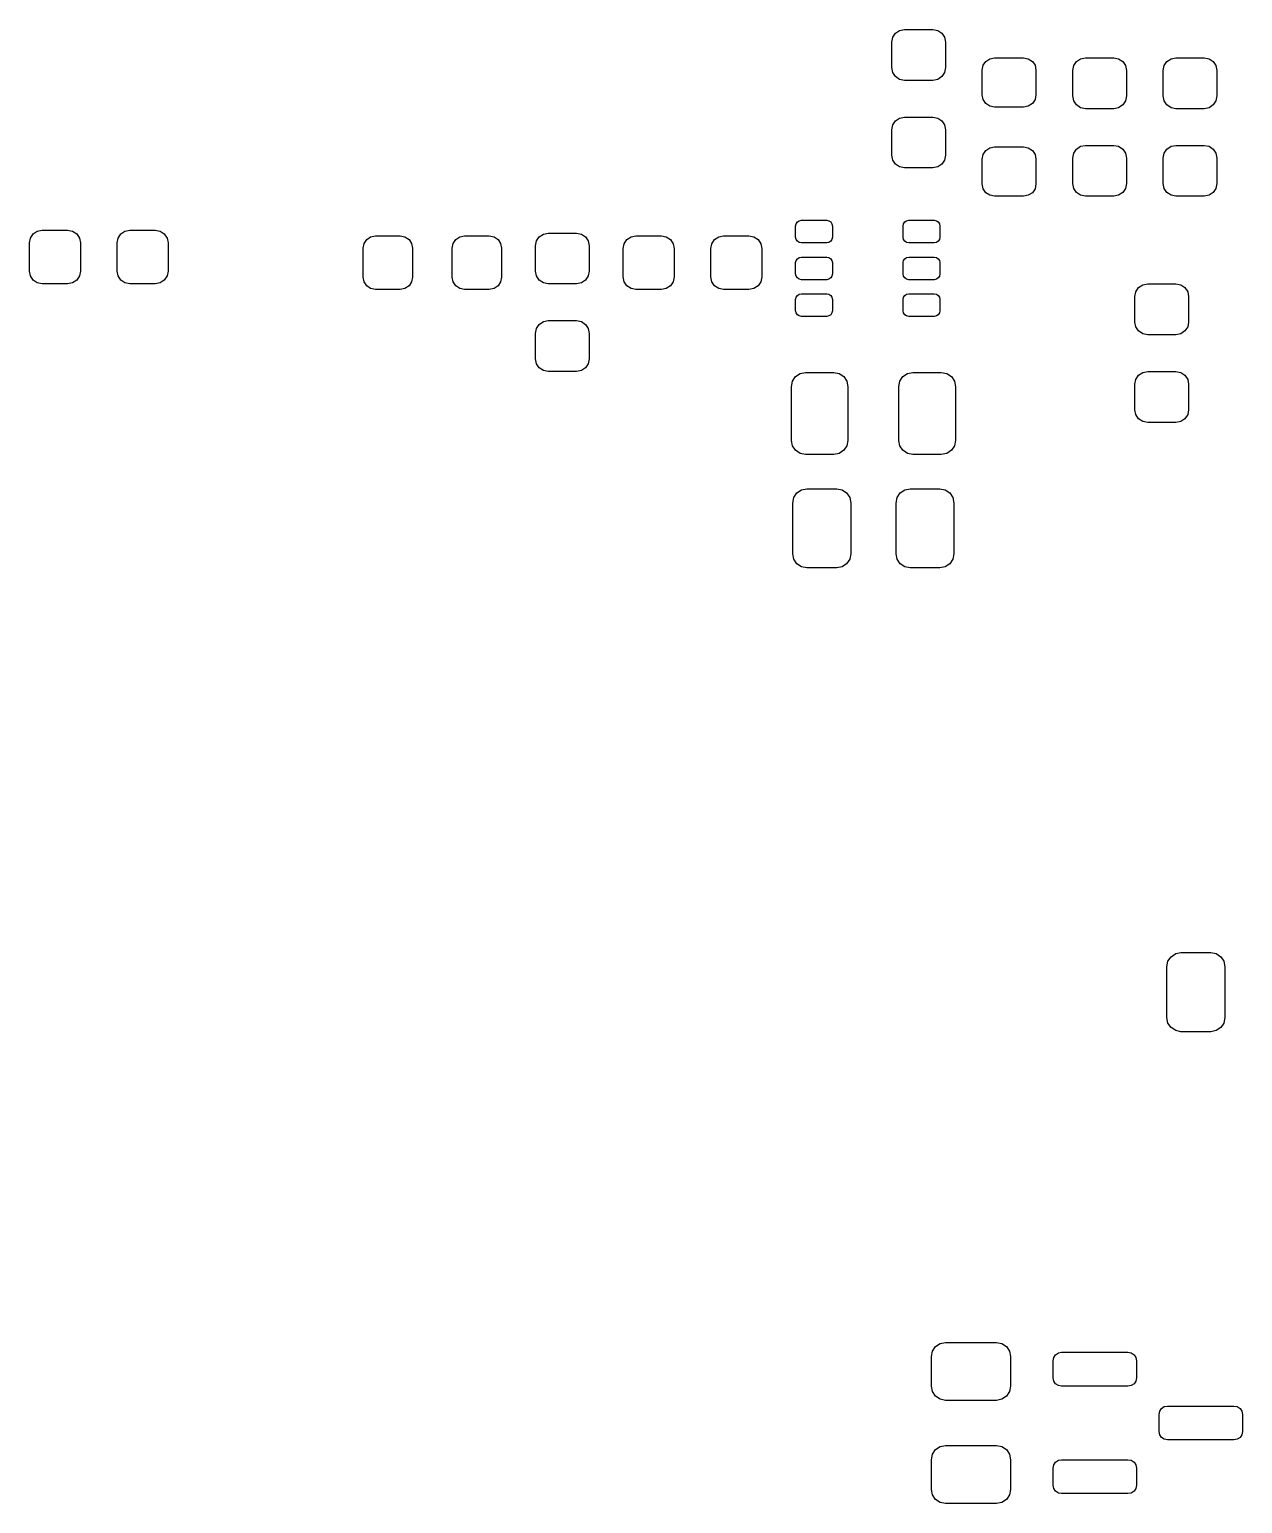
# Model space of a CAD drawing. Extents: x -2.16 to 1.74, y 0.64 to 2.49.
# Drawn here: x -2.156 to -1.311, y 1.339 to 2.365 of the extents above; entities that cross this region are included whole.
import ezdxf

# ---------------------------------------------------------------- set-up
doc = ezdxf.new("R2010")
doc.units = 0
doc.header["$MEASUREMENT"] = 0
doc.layers.add('BLACK', color=7, linetype='CONTINUOUS')

msp = doc.modelspace()

# ---------------------------------------------------------------- linework, layer by layer
at = {"layer": 'BLACK', "linetype": 'CONTINUOUS'}
for p, q in [((-1.5545, 2.3599), (-1.5526, 2.3628)), ((-1.5526, 2.3628), (-1.5497, 2.3647)), ((-1.5497, 2.3647), (-1.5463, 2.3654)), ((-1.5463, 2.3654), (-1.5266, 2.3654)), ((-1.5266, 2.3654), (-1.5232, 2.3647)), ((-1.5232, 2.3647), (-1.5204, 2.3628)), ((-1.5204, 2.3628), (-1.5184, 2.3599)), ((-1.5552, 2.3565), (-1.5545, 2.3599)), ((-1.5552, 2.3388), (-1.5552, 2.3565)), ((-1.5184, 2.3599), (-1.5178, 2.3565)), ((-1.5178, 2.3565), (-1.5178, 2.3388)), ((-1.4922, 2.3371), (-1.4915, 2.3404)), ((-1.4915, 2.3404), (-1.4896, 2.3431)), ((-1.4896, 2.3431), (-1.4868, 2.345)), ((-1.4868, 2.345), (-1.4836, 2.3457)), ((-1.4836, 2.3457), (-1.4634, 2.3457)), ((-1.4634, 2.3457), (-1.4601, 2.345)), ((-1.4601, 2.345), (-1.4573, 2.3431)), ((-1.4573, 2.3431), (-1.4554, 2.3404)), ((-1.4554, 2.3404), (-1.4548, 2.3371)), ((-1.4285, 2.3402), (-1.4266, 2.3431)), ((-1.4266, 2.3431), (-1.4237, 2.345)), ((-1.4237, 2.345), (-1.4203, 2.3457)), ((-1.4203, 2.3457), (-1.4006, 2.3457)), ((-1.4006, 2.3457), (-1.3972, 2.345)), ((-1.3972, 2.345), (-1.3944, 2.3431)), ((-1.3944, 2.3431), (-1.3924, 2.3402)), ((-1.3655, 2.3402), (-1.3636, 2.3431)), ((-1.3636, 2.3431), (-1.3607, 2.345)), ((-1.3607, 2.345), (-1.3573, 2.3457)), ((-1.3573, 2.3457), (-1.3376, 2.3457)), ((-1.3376, 2.3457), (-1.3342, 2.345)), ((-1.3342, 2.345), (-1.3314, 2.3431)), ((-1.3314, 2.3431), (-1.3295, 2.3402)), ((-1.5545, 2.3354), (-1.5552, 2.3388)), ((-1.5526, 2.3325), (-1.5545, 2.3354)), ((-1.5497, 2.3306), (-1.5526, 2.3325)), ((-1.5463, 2.3299), (-1.5497, 2.3306)), ((-1.5232, 2.3306), (-1.5266, 2.3299)), ((-1.5204, 2.3325), (-1.5232, 2.3306)), ((-1.5184, 2.3354), (-1.5204, 2.3325)), ((-1.5178, 2.3388), (-1.5184, 2.3354)), ((-1.4922, 2.3198), (-1.4922, 2.3371)), ((-1.4548, 2.3371), (-1.4548, 2.3198)), ((-1.4292, 2.3368), (-1.4285, 2.3402)), ((-1.4292, 2.3191), (-1.4292, 2.3368)), ((-1.3924, 2.3402), (-1.3918, 2.3368)), ((-1.3918, 2.3368), (-1.3918, 2.3191)), ((-1.3662, 2.3368), (-1.3655, 2.3402)), ((-1.3662, 2.3191), (-1.3662, 2.3368)), ((-1.3295, 2.3402), (-1.3288, 2.3368)), ((-1.3288, 2.3368), (-1.3288, 2.3191)), ((-1.5266, 2.3299), (-1.5463, 2.3299)), ((-1.4915, 2.3165), (-1.4922, 2.3198)), ((-1.4548, 2.3198), (-1.4554, 2.3165)), ((-1.4896, 2.3137), (-1.4915, 2.3165)), ((-1.4868, 2.3119), (-1.4896, 2.3137)), ((-1.4836, 2.3112), (-1.4868, 2.3119)), ((-1.4634, 2.3112), (-1.4836, 2.3112)), ((-1.4601, 2.3119), (-1.4634, 2.3112)), ((-1.4573, 2.3137), (-1.4601, 2.3119)), ((-1.4554, 2.3165), (-1.4573, 2.3137)), ((-1.4285, 2.3157), (-1.4292, 2.3191)), ((-1.4266, 2.3128), (-1.4285, 2.3157)), ((-1.4237, 2.3109), (-1.4266, 2.3128)), ((-1.4203, 2.3102), (-1.4237, 2.3109)), ((-1.4006, 2.3102), (-1.4203, 2.3102)), ((-1.3972, 2.3109), (-1.4006, 2.3102)), ((-1.3944, 2.3128), (-1.3972, 2.3109)), ((-1.3924, 2.3157), (-1.3944, 2.3128)), ((-1.3918, 2.3191), (-1.3924, 2.3157)), ((-1.3655, 2.3157), (-1.3662, 2.3191)), ((-1.3636, 2.3128), (-1.3655, 2.3157)), ((-1.3607, 2.3109), (-1.3636, 2.3128)), ((-1.3573, 2.3102), (-1.3607, 2.3109)), ((-1.3376, 2.3102), (-1.3573, 2.3102)), ((-1.3342, 2.3109), (-1.3376, 2.3102)), ((-1.3314, 2.3128), (-1.3342, 2.3109)), ((-1.3295, 2.3157), (-1.3314, 2.3128)), ((-1.3288, 2.3191), (-1.3295, 2.3157)), ((-1.5545, 2.2989), (-1.5526, 2.3017)), ((-1.5526, 2.3017), (-1.5497, 2.3037)), ((-1.5497, 2.3037), (-1.5463, 2.3043)), ((-1.5463, 2.3043), (-1.5266, 2.3043)), ((-1.5266, 2.3043), (-1.5232, 2.3037)), ((-1.5232, 2.3037), (-1.5204, 2.3017)), ((-1.5204, 2.3017), (-1.5184, 2.2989)), ((-1.5552, 2.2955), (-1.5545, 2.2989)), ((-1.5552, 2.2778), (-1.5552, 2.2955)), ((-1.5184, 2.2989), (-1.5178, 2.2955)), ((-1.5178, 2.2955), (-1.5178, 2.2778)), ((-1.4915, 2.2783), (-1.4896, 2.2811)), ((-1.4896, 2.2811), (-1.4868, 2.283)), ((-1.4868, 2.283), (-1.4836, 2.2837)), ((-1.4836, 2.2837), (-1.4634, 2.2837)), ((-1.4634, 2.2837), (-1.4601, 2.283)), ((-1.4601, 2.283), (-1.4573, 2.2811)), ((-1.4573, 2.2811), (-1.4554, 2.2783)), ((-1.4292, 2.2758), (-1.4285, 2.2792)), ((-1.4285, 2.2792), (-1.4266, 2.2821)), ((-1.4266, 2.2821), (-1.4237, 2.284)), ((-1.4237, 2.284), (-1.4203, 2.2846)), ((-1.4203, 2.2846), (-1.4006, 2.2846)), ((-1.4006, 2.2846), (-1.3972, 2.284)), ((-1.3972, 2.284), (-1.3944, 2.2821)), ((-1.3944, 2.2821), (-1.3924, 2.2792)), ((-1.3924, 2.2792), (-1.3918, 2.2758)), ((-1.3662, 2.2758), (-1.3655, 2.2792)), ((-1.3655, 2.2792), (-1.3636, 2.2821)), ((-1.3636, 2.2821), (-1.3607, 2.284)), ((-1.3607, 2.284), (-1.3573, 2.2846)), ((-1.3573, 2.2846), (-1.3376, 2.2846)), ((-1.3376, 2.2846), (-1.3342, 2.284)), ((-1.3342, 2.284), (-1.3314, 2.2821)), ((-1.3314, 2.2821), (-1.3295, 2.2792)), ((-1.3295, 2.2792), (-1.3288, 2.2758)), ((-1.5545, 2.2744), (-1.5552, 2.2778)), ((-1.5526, 2.2715), (-1.5545, 2.2744)), ((-1.5497, 2.2696), (-1.5526, 2.2715)), ((-1.5463, 2.2689), (-1.5497, 2.2696)), ((-1.5266, 2.2689), (-1.5463, 2.2689)), ((-1.5232, 2.2696), (-1.5266, 2.2689)), ((-1.5204, 2.2715), (-1.5232, 2.2696)), ((-1.5184, 2.2744), (-1.5204, 2.2715)), ((-1.5178, 2.2778), (-1.5184, 2.2744)), ((-1.4922, 2.275), (-1.4915, 2.2783)), ((-1.4922, 2.2578), (-1.4922, 2.275)), ((-1.4554, 2.2783), (-1.4548, 2.275)), ((-1.4548, 2.275), (-1.4548, 2.2578)), ((-1.4292, 2.2581), (-1.4292, 2.2758)), ((-1.3918, 2.2758), (-1.3918, 2.2581)), ((-1.3662, 2.2581), (-1.3662, 2.2758)), ((-1.3288, 2.2758), (-1.3288, 2.2581)), ((-1.4915, 2.2545), (-1.4922, 2.2578)), ((-1.4896, 2.2517), (-1.4915, 2.2545)), ((-1.4868, 2.2499), (-1.4896, 2.2517)), ((-1.4836, 2.2492), (-1.4868, 2.2499)), ((-1.4634, 2.2492), (-1.4836, 2.2492)), ((-1.4601, 2.2499), (-1.4634, 2.2492)), ((-1.4573, 2.2517), (-1.4601, 2.2499)), ((-1.4554, 2.2545), (-1.4573, 2.2517)), ((-1.4548, 2.2578), (-1.4554, 2.2545)), ((-1.4285, 2.2547), (-1.4292, 2.2581)), ((-1.4266, 2.2518), (-1.4285, 2.2547)), ((-1.4237, 2.2499), (-1.4266, 2.2518)), ((-1.4203, 2.2492), (-1.4237, 2.2499)), ((-1.4006, 2.2492), (-1.4203, 2.2492)), ((-1.3972, 2.2499), (-1.4006, 2.2492)), ((-1.3944, 2.2518), (-1.3972, 2.2499)), ((-1.3924, 2.2547), (-1.3944, 2.2518)), ((-1.3918, 2.2581), (-1.3924, 2.2547)), ((-1.3655, 2.2547), (-1.3662, 2.2581)), ((-1.3636, 2.2518), (-1.3655, 2.2547)), ((-1.3607, 2.2499), (-1.3636, 2.2518)), ((-1.3573, 2.2492), (-1.3607, 2.2499)), ((-1.3376, 2.2492), (-1.3573, 2.2492)), ((-1.3342, 2.2499), (-1.3376, 2.2492)), ((-1.3314, 2.2518), (-1.3342, 2.2499)), ((-1.3295, 2.2547), (-1.3314, 2.2518)), ((-1.3288, 2.2581), (-1.3295, 2.2547)), ((-1.6221, 2.2285), (-1.6218, 2.23)), ((-1.6221, 2.2207), (-1.6221, 2.2285)), ((-1.6218, 2.23), (-1.6209, 2.2313)), ((-1.6209, 2.2313), (-1.6197, 2.2322)), ((-1.6197, 2.2322), (-1.6181, 2.2325)), ((-1.6181, 2.2325), (-1.6004, 2.2325)), ((-1.6004, 2.2325), (-1.5989, 2.2322)), ((-1.5989, 2.2322), (-1.5976, 2.2313)), ((-1.5976, 2.2313), (-1.5968, 2.23)), ((-1.5968, 2.23), (-1.5965, 2.2285)), ((-1.5965, 2.2285), (-1.5965, 2.2207)), ((-1.5473, 2.2285), (-1.547, 2.23)), ((-1.5473, 2.2207), (-1.5473, 2.2285)), ((-1.547, 2.23), (-1.5461, 2.2313)), ((-1.5461, 2.2313), (-1.5449, 2.2322)), ((-1.5449, 2.2322), (-1.5433, 2.2325)), ((-1.5433, 2.2325), (-1.5256, 2.2325)), ((-1.5256, 2.2325), (-1.5241, 2.2322)), ((-1.5241, 2.2322), (-1.5228, 2.2313)), ((-1.5228, 2.2313), (-1.522, 2.23)), ((-1.522, 2.23), (-1.5217, 2.2285)), ((-1.5217, 2.2285), (-1.5217, 2.2207)), ((-2.1556, 2.2167), (-2.1549, 2.2201)), ((-2.1549, 2.2201), (-2.153, 2.223)), ((-2.153, 2.223), (-2.1501, 2.2249)), ((-2.1501, 2.2249), (-2.1467, 2.2256)), ((-2.1467, 2.2256), (-2.129, 2.2256)), ((-2.129, 2.2256), (-2.1256, 2.2249)), ((-2.1256, 2.2249), (-2.1227, 2.223)), ((-2.1227, 2.223), (-2.1208, 2.2201)), ((-2.1208, 2.2201), (-2.1201, 2.2167)), ((-2.0945, 2.2167), (-2.0939, 2.2201)), ((-2.0939, 2.2201), (-2.0919, 2.223)), ((-2.0919, 2.223), (-2.0891, 2.2249)), ((-2.0891, 2.2249), (-2.0857, 2.2256)), ((-2.0857, 2.2256), (-2.068, 2.2256)), ((-2.068, 2.2256), (-2.0646, 2.2249)), ((-2.0646, 2.2249), (-2.0617, 2.223)), ((-2.0617, 2.223), (-2.0598, 2.2201)), ((-2.0598, 2.2201), (-2.0591, 2.2167)), ((-1.9226, 2.2163), (-1.9207, 2.2191)), ((-1.9207, 2.2191), (-1.918, 2.221)), ((-1.918, 2.221), (-1.9147, 2.2217)), ((-1.9147, 2.2217), (-1.8974, 2.2217)), ((-1.8974, 2.2217), (-1.8941, 2.221)), ((-1.8941, 2.221), (-1.8913, 2.2191)), ((-1.8913, 2.2191), (-1.8895, 2.2163)), ((-1.8606, 2.2163), (-1.8587, 2.2191)), ((-1.8587, 2.2191), (-1.8559, 2.221)), ((-1.8559, 2.221), (-1.8526, 2.2217)), ((-1.8526, 2.2217), (-1.8354, 2.2217)), ((-1.8354, 2.2217), (-1.8321, 2.221)), ((-1.8321, 2.221), (-1.8293, 2.2191)), ((-1.8293, 2.2191), (-1.8275, 2.2163)), ((-1.8032, 2.2148), (-1.8025, 2.2182)), ((-1.8025, 2.2182), (-1.8006, 2.221)), ((-1.8006, 2.221), (-1.7977, 2.2229)), ((-1.7977, 2.2229), (-1.7943, 2.2236)), ((-1.7943, 2.2236), (-1.7746, 2.2236)), ((-1.7746, 2.2236), (-1.7713, 2.2229)), ((-1.7713, 2.2229), (-1.7684, 2.221)), ((-1.7684, 2.221), (-1.7665, 2.2182)), ((-1.7665, 2.2182), (-1.7658, 2.2148)), ((-1.7415, 2.2162), (-1.7396, 2.2191)), ((-1.7396, 2.2191), (-1.7367, 2.221)), ((-1.7367, 2.221), (-1.7333, 2.2217)), ((-1.7333, 2.2217), (-1.7156, 2.2217)), ((-1.7156, 2.2217), (-1.7122, 2.221)), ((-1.7122, 2.221), (-1.7093, 2.2191)), ((-1.7093, 2.2191), (-1.7074, 2.2162)), ((-1.6805, 2.2162), (-1.6785, 2.2191)), ((-1.6785, 2.2191), (-1.6757, 2.221)), ((-1.6757, 2.221), (-1.6723, 2.2217)), ((-1.6723, 2.2217), (-1.6546, 2.2217)), ((-1.6546, 2.2217), (-1.6512, 2.221)), ((-1.6512, 2.221), (-1.6483, 2.2191)), ((-1.6483, 2.2191), (-1.6464, 2.2162)), ((-1.6218, 2.2192), (-1.6221, 2.2207)), ((-1.6209, 2.2179), (-1.6218, 2.2192)), ((-1.6197, 2.217), (-1.6209, 2.2179)), ((-1.5976, 2.2179), (-1.5989, 2.217)), ((-1.5968, 2.2192), (-1.5976, 2.2179)), ((-1.5965, 2.2207), (-1.5968, 2.2192)), ((-1.547, 2.2192), (-1.5473, 2.2207)), ((-1.5461, 2.2179), (-1.547, 2.2192)), ((-1.5449, 2.217), (-1.5461, 2.2179)), ((-1.5228, 2.2179), (-1.5241, 2.217)), ((-1.522, 2.2192), (-1.5228, 2.2179)), ((-1.5217, 2.2207), (-1.522, 2.2192)), ((-2.1556, 2.197), (-2.1556, 2.2167)), ((-2.1201, 2.2167), (-2.1201, 2.197)), ((-2.0945, 2.197), (-2.0945, 2.2167)), ((-2.0591, 2.2167), (-2.0591, 2.197)), ((-1.9233, 2.213), (-1.9226, 2.2163)), ((-1.9233, 2.1929), (-1.9233, 2.213)), ((-1.8895, 2.2163), (-1.8888, 2.213)), ((-1.8888, 2.213), (-1.8888, 2.1929)), ((-1.8613, 2.213), (-1.8606, 2.2163)), ((-1.8613, 2.1929), (-1.8613, 2.213)), ((-1.8275, 2.2163), (-1.8268, 2.213)), ((-1.8268, 2.213), (-1.8268, 2.1929)), ((-1.8032, 2.197), (-1.8032, 2.2148)), ((-1.7658, 2.2148), (-1.7658, 2.197)), ((-1.7422, 2.2128), (-1.7415, 2.2162)), ((-1.7422, 2.1931), (-1.7422, 2.2128)), ((-1.7074, 2.2162), (-1.7067, 2.2128)), ((-1.7067, 2.2128), (-1.7067, 2.1931)), ((-1.6811, 2.2128), (-1.6805, 2.2162)), ((-1.6811, 2.1931), (-1.6811, 2.2128)), ((-1.6464, 2.2162), (-1.6457, 2.2128)), ((-1.6457, 2.2128), (-1.6457, 2.1931)), ((-1.6181, 2.2167), (-1.6197, 2.217)), ((-1.6197, 2.2066), (-1.6181, 2.2069)), ((-1.6004, 2.2167), (-1.6181, 2.2167)), ((-1.6181, 2.2069), (-1.6004, 2.2069)), ((-1.5989, 2.217), (-1.6004, 2.2167)), ((-1.6004, 2.2069), (-1.5989, 2.2066)), ((-1.5433, 2.2167), (-1.5449, 2.217)), ((-1.5449, 2.2066), (-1.5433, 2.2069)), ((-1.5256, 2.2167), (-1.5433, 2.2167)), ((-1.5433, 2.2069), (-1.5256, 2.2069)), ((-1.5241, 2.217), (-1.5256, 2.2167)), ((-1.5256, 2.2069), (-1.5241, 2.2066)), ((-2.1549, 2.1937), (-2.1556, 2.197)), ((-2.1201, 2.197), (-2.1208, 2.1937)), ((-2.0939, 2.1937), (-2.0945, 2.197)), ((-2.0591, 2.197), (-2.0598, 2.1937)), ((-1.8025, 2.1937), (-1.8032, 2.197)), ((-1.7658, 2.197), (-1.7665, 2.1937)), ((-1.6221, 2.203), (-1.6218, 2.2045)), ((-1.6221, 2.1951), (-1.6221, 2.203)), ((-1.6218, 2.2045), (-1.6209, 2.2057)), ((-1.6209, 2.2057), (-1.6197, 2.2066)), ((-1.5989, 2.2066), (-1.5976, 2.2057)), ((-1.5976, 2.2057), (-1.5968, 2.2045)), ((-1.5968, 2.2045), (-1.5965, 2.203)), ((-1.5965, 2.203), (-1.5965, 2.1951)), ((-1.5473, 2.203), (-1.547, 2.2045)), ((-1.5473, 2.1951), (-1.5473, 2.203)), ((-1.547, 2.2045), (-1.5461, 2.2057)), ((-1.5461, 2.2057), (-1.5449, 2.2066)), ((-1.5241, 2.2066), (-1.5228, 2.2057)), ((-1.5228, 2.2057), (-1.522, 2.2045)), ((-1.522, 2.2045), (-1.5217, 2.203)), ((-1.5217, 2.203), (-1.5217, 2.1951)), ((-2.153, 2.1908), (-2.1549, 2.1937)), ((-2.1501, 2.1889), (-2.153, 2.1908)), ((-2.1467, 2.1882), (-2.1501, 2.1889)), ((-2.129, 2.1882), (-2.1467, 2.1882)), ((-2.1256, 2.1889), (-2.129, 2.1882)), ((-2.1227, 2.1908), (-2.1256, 2.1889)), ((-2.1208, 2.1937), (-2.1227, 2.1908)), ((-2.0919, 2.1908), (-2.0939, 2.1937)), ((-2.0891, 2.1889), (-2.0919, 2.1908)), ((-2.0857, 2.1882), (-2.0891, 2.1889)), ((-2.068, 2.1882), (-2.0857, 2.1882)), ((-2.0646, 2.1889), (-2.068, 2.1882)), ((-2.0617, 2.1908), (-2.0646, 2.1889)), ((-2.0598, 2.1937), (-2.0617, 2.1908)), ((-1.9226, 2.1896), (-1.9233, 2.1929)), ((-1.9207, 2.1868), (-1.9226, 2.1896)), ((-1.918, 2.1849), (-1.9207, 2.1868)), ((-1.8913, 2.1868), (-1.8941, 2.1849)), ((-1.8895, 2.1896), (-1.8913, 2.1868)), ((-1.8888, 2.1929), (-1.8895, 2.1896)), ((-1.8606, 2.1896), (-1.8613, 2.1929)), ((-1.8587, 2.1868), (-1.8606, 2.1896)), ((-1.8559, 2.1849), (-1.8587, 2.1868)), ((-1.8293, 2.1868), (-1.8321, 2.1849)), ((-1.8275, 2.1896), (-1.8293, 2.1868)), ((-1.8268, 2.1929), (-1.8275, 2.1896)), ((-1.8006, 2.1908), (-1.8025, 2.1937)), ((-1.7977, 2.1889), (-1.8006, 2.1908)), ((-1.7943, 2.1882), (-1.7977, 2.1889)), ((-1.7746, 2.1882), (-1.7943, 2.1882)), ((-1.7713, 2.1889), (-1.7746, 2.1882)), ((-1.7684, 2.1908), (-1.7713, 2.1889)), ((-1.7665, 2.1937), (-1.7684, 2.1908)), ((-1.7415, 2.1897), (-1.7422, 2.1931)), ((-1.7396, 2.1868), (-1.7415, 2.1897)), ((-1.7367, 2.1849), (-1.7396, 2.1868)), ((-1.7093, 2.1868), (-1.7122, 2.1849)), ((-1.7074, 2.1897), (-1.7093, 2.1868)), ((-1.7067, 2.1931), (-1.7074, 2.1897)), ((-1.6805, 2.1897), (-1.6811, 2.1931)), ((-1.6785, 2.1868), (-1.6805, 2.1897)), ((-1.6757, 2.1849), (-1.6785, 2.1868)), ((-1.6483, 2.1868), (-1.6512, 2.1849)), ((-1.6464, 2.1897), (-1.6483, 2.1868)), ((-1.6457, 2.1931), (-1.6464, 2.1897)), ((-1.6218, 2.1936), (-1.6221, 2.1951)), ((-1.6209, 2.1923), (-1.6218, 2.1936)), ((-1.6197, 2.1914), (-1.6209, 2.1923)), ((-1.6181, 2.1911), (-1.6197, 2.1914)), ((-1.6004, 2.1911), (-1.6181, 2.1911)), ((-1.5989, 2.1914), (-1.6004, 2.1911)), ((-1.5976, 2.1923), (-1.5989, 2.1914)), ((-1.5968, 2.1936), (-1.5976, 2.1923)), ((-1.5965, 2.1951), (-1.5968, 2.1936)), ((-1.547, 2.1936), (-1.5473, 2.1951)), ((-1.5461, 2.1923), (-1.547, 2.1936)), ((-1.5449, 2.1914), (-1.5461, 2.1923)), ((-1.5433, 2.1911), (-1.5449, 2.1914)), ((-1.5256, 2.1911), (-1.5433, 2.1911)), ((-1.5241, 2.1914), (-1.5256, 2.1911)), ((-1.5228, 2.1923), (-1.5241, 2.1914)), ((-1.522, 2.1936), (-1.5228, 2.1923)), ((-1.5217, 2.1951), (-1.522, 2.1936)), ((-1.3833, 2.1856), (-1.3804, 2.1875)), ((-1.3804, 2.1875), (-1.377, 2.1882)), ((-1.377, 2.1882), (-1.3573, 2.1882)), ((-1.3573, 2.1882), (-1.3539, 2.1875)), ((-1.3539, 2.1875), (-1.3511, 2.1856)), ((-1.9147, 2.1843), (-1.918, 2.1849)), ((-1.8974, 2.1843), (-1.9147, 2.1843)), ((-1.8941, 2.1849), (-1.8974, 2.1843)), ((-1.8526, 2.1843), (-1.8559, 2.1849)), ((-1.8354, 2.1843), (-1.8526, 2.1843)), ((-1.8321, 2.1849), (-1.8354, 2.1843)), ((-1.7333, 2.1843), (-1.7367, 2.1849)), ((-1.7156, 2.1843), (-1.7333, 2.1843)), ((-1.7122, 2.1849), (-1.7156, 2.1843)), ((-1.6723, 2.1843), (-1.6757, 2.1849)), ((-1.6546, 2.1843), (-1.6723, 2.1843)), ((-1.6512, 2.1849), (-1.6546, 2.1843)), ((-1.6221, 2.1774), (-1.6218, 2.1789)), ((-1.6221, 2.1695), (-1.6221, 2.1774)), ((-1.6218, 2.1789), (-1.6209, 2.1801)), ((-1.6209, 2.1801), (-1.6197, 2.181)), ((-1.6197, 2.181), (-1.6181, 2.1813)), ((-1.6181, 2.1813), (-1.6004, 2.1813)), ((-1.6004, 2.1813), (-1.5989, 2.181)), ((-1.5989, 2.181), (-1.5976, 2.1801)), ((-1.5976, 2.1801), (-1.5968, 2.1789)), ((-1.5968, 2.1789), (-1.5965, 2.1774)), ((-1.5965, 2.1774), (-1.5965, 2.1695)), ((-1.5473, 2.1774), (-1.547, 2.1789)), ((-1.5473, 2.1695), (-1.5473, 2.1774)), ((-1.547, 2.1789), (-1.5461, 2.1801)), ((-1.5461, 2.1801), (-1.5449, 2.181)), ((-1.5449, 2.181), (-1.5433, 2.1813)), ((-1.5433, 2.1813), (-1.5256, 2.1813)), ((-1.5256, 2.1813), (-1.5241, 2.181)), ((-1.5241, 2.181), (-1.5228, 2.1801)), ((-1.5228, 2.1801), (-1.522, 2.1789)), ((-1.522, 2.1789), (-1.5217, 2.1774)), ((-1.5217, 2.1774), (-1.5217, 2.1695)), ((-1.3859, 2.1793), (-1.3852, 2.1827)), ((-1.3859, 2.1616), (-1.3859, 2.1793)), ((-1.3852, 2.1827), (-1.3833, 2.1856)), ((-1.3511, 2.1856), (-1.3491, 2.1827)), ((-1.3491, 2.1827), (-1.3485, 2.1793)), ((-1.3485, 2.1793), (-1.3485, 2.1616)), ((-1.6218, 2.168), (-1.6221, 2.1695)), ((-1.6209, 2.1667), (-1.6218, 2.168)), ((-1.6197, 2.1659), (-1.6209, 2.1667)), ((-1.6181, 2.1656), (-1.6197, 2.1659)), ((-1.5989, 2.1659), (-1.6004, 2.1656)), ((-1.5976, 2.1667), (-1.5989, 2.1659)), ((-1.5968, 2.168), (-1.5976, 2.1667)), ((-1.5965, 2.1695), (-1.5968, 2.168)), ((-1.547, 2.168), (-1.5473, 2.1695)), ((-1.5461, 2.1667), (-1.547, 2.168)), ((-1.5449, 2.1659), (-1.5461, 2.1667)), ((-1.5433, 2.1656), (-1.5449, 2.1659)), ((-1.5241, 2.1659), (-1.5256, 2.1656)), ((-1.5228, 2.1667), (-1.5241, 2.1659)), ((-1.522, 2.168), (-1.5228, 2.1667)), ((-1.5217, 2.1695), (-1.522, 2.168)), ((-1.8032, 2.1537), (-1.8025, 2.1571)), ((-1.8025, 2.1571), (-1.8006, 2.16)), ((-1.8006, 2.16), (-1.7977, 2.1619)), ((-1.7977, 2.1619), (-1.7943, 2.1626)), ((-1.7943, 2.1626), (-1.7746, 2.1626)), ((-1.7746, 2.1626), (-1.7713, 2.1619)), ((-1.7713, 2.1619), (-1.7684, 2.16)), ((-1.7684, 2.16), (-1.7665, 2.1571)), ((-1.7665, 2.1571), (-1.7658, 2.1537)), ((-1.6004, 2.1656), (-1.6181, 2.1656)), ((-1.5256, 2.1656), (-1.5433, 2.1656)), ((-1.3852, 2.1582), (-1.3859, 2.1616)), ((-1.3833, 2.1554), (-1.3852, 2.1582)), ((-1.3491, 2.1582), (-1.3511, 2.1554)), ((-1.3485, 2.1616), (-1.3491, 2.1582)), ((-1.8032, 2.136), (-1.8032, 2.1537)), ((-1.7658, 2.1537), (-1.7658, 2.136)), ((-1.3804, 2.1534), (-1.3833, 2.1554)), ((-1.377, 2.1528), (-1.3804, 2.1534)), ((-1.3573, 2.1528), (-1.377, 2.1528)), ((-1.3539, 2.1534), (-1.3573, 2.1528)), ((-1.3511, 2.1554), (-1.3539, 2.1534)), ((-1.8025, 2.1326), (-1.8032, 2.136)), ((-1.7658, 2.136), (-1.7665, 2.1326)), ((-1.8006, 2.1298), (-1.8025, 2.1326)), ((-1.7977, 2.1278), (-1.8006, 2.1298)), ((-1.7943, 2.1272), (-1.7977, 2.1278)), ((-1.7746, 2.1272), (-1.7943, 2.1272)), ((-1.7713, 2.1278), (-1.7746, 2.1272)), ((-1.7684, 2.1298), (-1.7713, 2.1278)), ((-1.7665, 2.1326), (-1.7684, 2.1298)), ((-1.6222, 2.1236), (-1.619, 2.1257)), ((-1.619, 2.1257), (-1.6152, 2.1265)), ((-1.6152, 2.1265), (-1.5955, 2.1265)), ((-1.5955, 2.1265), (-1.5917, 2.1257)), ((-1.5917, 2.1257), (-1.5886, 2.1236)), ((-1.5474, 2.1236), (-1.5442, 2.1257)), ((-1.5442, 2.1257), (-1.5404, 2.1265)), ((-1.5404, 2.1265), (-1.5207, 2.1265)), ((-1.5207, 2.1265), (-1.5169, 2.1257)), ((-1.5169, 2.1257), (-1.5137, 2.1236)), ((-1.3833, 2.1246), (-1.3804, 2.1265)), ((-1.3804, 2.1265), (-1.377, 2.1272)), ((-1.377, 2.1272), (-1.3573, 2.1272)), ((-1.3573, 2.1272), (-1.3539, 2.1265)), ((-1.3539, 2.1265), (-1.3511, 2.1246)), ((-1.625, 2.1166), (-1.6243, 2.1204)), ((-1.625, 2.0792), (-1.625, 2.1166)), ((-1.6243, 2.1204), (-1.6222, 2.1236)), ((-1.5886, 2.1236), (-1.5864, 2.1204)), ((-1.5864, 2.1204), (-1.5857, 2.1166)), ((-1.5857, 2.1166), (-1.5857, 2.0792)), ((-1.5502, 2.1166), (-1.5495, 2.1204)), ((-1.5502, 2.0792), (-1.5502, 2.1166)), ((-1.5495, 2.1204), (-1.5474, 2.1236)), ((-1.5137, 2.1236), (-1.5116, 2.1204)), ((-1.5116, 2.1204), (-1.5109, 2.1166)), ((-1.5109, 2.1166), (-1.5109, 2.0792)), ((-1.3859, 2.1183), (-1.3852, 2.1217)), ((-1.3859, 2.1006), (-1.3859, 2.1183)), ((-1.3852, 2.1217), (-1.3833, 2.1246)), ((-1.3511, 2.1246), (-1.3491, 2.1217)), ((-1.3491, 2.1217), (-1.3485, 2.1183)), ((-1.3485, 2.1183), (-1.3485, 2.1006)), ((-1.3852, 2.0972), (-1.3859, 2.1006)), ((-1.3833, 2.0943), (-1.3852, 2.0972)), ((-1.3804, 2.0924), (-1.3833, 2.0943)), ((-1.3511, 2.0943), (-1.3539, 2.0924)), ((-1.3491, 2.0972), (-1.3511, 2.0943)), ((-1.3485, 2.1006), (-1.3491, 2.0972)), ((-1.377, 2.0917), (-1.3804, 2.0924)), ((-1.3573, 2.0917), (-1.377, 2.0917)), ((-1.3539, 2.0924), (-1.3573, 2.0917)), ((-1.6243, 2.0754), (-1.625, 2.0792)), ((-1.6222, 2.0723), (-1.6243, 2.0754)), ((-1.5864, 2.0754), (-1.5886, 2.0723)), ((-1.5857, 2.0792), (-1.5864, 2.0754)), ((-1.5495, 2.0754), (-1.5502, 2.0792)), ((-1.5474, 2.0723), (-1.5495, 2.0754)), ((-1.5116, 2.0754), (-1.5137, 2.0723)), ((-1.5109, 2.0792), (-1.5116, 2.0754)), ((-1.619, 2.0701), (-1.6222, 2.0723)), ((-1.6152, 2.0694), (-1.619, 2.0701)), ((-1.5955, 2.0694), (-1.6152, 2.0694)), ((-1.5917, 2.0701), (-1.5955, 2.0694)), ((-1.5886, 2.0723), (-1.5917, 2.0701)), ((-1.5442, 2.0701), (-1.5474, 2.0723)), ((-1.5404, 2.0694), (-1.5442, 2.0701)), ((-1.5207, 2.0694), (-1.5404, 2.0694)), ((-1.5169, 2.0701), (-1.5207, 2.0694)), ((-1.5137, 2.0723), (-1.5169, 2.0701)), ((-1.6212, 2.0426), (-1.618, 2.0447)), ((-1.618, 2.0447), (-1.6142, 2.0455)), ((-1.6142, 2.0455), (-1.5935, 2.0455)), ((-1.5935, 2.0455), (-1.5898, 2.0447)), ((-1.5898, 2.0447), (-1.5866, 2.0426)), ((-1.5493, 2.0426), (-1.5461, 2.0447)), ((-1.5461, 2.0447), (-1.5424, 2.0455)), ((-1.5424, 2.0455), (-1.5217, 2.0455)), ((-1.5217, 2.0455), (-1.5179, 2.0447)), ((-1.5179, 2.0447), (-1.5147, 2.0426)), ((-1.6241, 2.0356), (-1.6233, 2.0394)), ((-1.6241, 2.0002), (-1.6241, 2.0356)), ((-1.6233, 2.0394), (-1.6212, 2.0426)), ((-1.5866, 2.0426), (-1.5844, 2.0394)), ((-1.5844, 2.0394), (-1.5837, 2.0356)), ((-1.5837, 2.0356), (-1.5837, 2.0002)), ((-1.5522, 2.0356), (-1.5515, 2.0394)), ((-1.5522, 2.0002), (-1.5522, 2.0356)), ((-1.5515, 2.0394), (-1.5493, 2.0426)), ((-1.5147, 2.0426), (-1.5126, 2.0394)), ((-1.5126, 2.0394), (-1.5119, 2.0356)), ((-1.5119, 2.0356), (-1.5119, 2.0002)), ((-1.6233, 1.9964), (-1.6241, 2.0002)), ((-1.6212, 1.9932), (-1.6233, 1.9964)), ((-1.618, 1.9911), (-1.6212, 1.9932)), ((-1.5866, 1.9932), (-1.5898, 1.9911)), ((-1.5844, 1.9964), (-1.5866, 1.9932)), ((-1.5837, 2.0002), (-1.5844, 1.9964)), ((-1.5515, 1.9964), (-1.5522, 2.0002)), ((-1.5493, 1.9932), (-1.5515, 1.9964)), ((-1.5461, 1.9911), (-1.5493, 1.9932)), ((-1.5147, 1.9932), (-1.5179, 1.9911)), ((-1.5126, 1.9964), (-1.5147, 1.9932)), ((-1.5119, 2.0002), (-1.5126, 1.9964)), ((-1.6142, 1.9904), (-1.618, 1.9911)), ((-1.5935, 1.9904), (-1.6142, 1.9904)), ((-1.5898, 1.9911), (-1.5935, 1.9904)), ((-1.5424, 1.9904), (-1.5461, 1.9911)), ((-1.5217, 1.9904), (-1.5424, 1.9904)), ((-1.5179, 1.9911), (-1.5217, 1.9904)), ((-1.3636, 1.7127), (-1.3629, 1.7165)), ((-1.3629, 1.7165), (-1.3607, 1.7197)), ((-1.3607, 1.7197), (-1.3575, 1.7218)), ((-1.3575, 1.7218), (-1.3538, 1.7226)), ((-1.3538, 1.7226), (-1.3331, 1.7226)), ((-1.3331, 1.7226), (-1.3293, 1.7218)), ((-1.3293, 1.7218), (-1.3261, 1.7197)), ((-1.3261, 1.7197), (-1.324, 1.7165)), ((-1.324, 1.7165), (-1.3232, 1.7127)), ((-1.3636, 1.6773), (-1.3636, 1.7127)), ((-1.3232, 1.7127), (-1.3232, 1.6773)), ((-1.3629, 1.6735), (-1.3636, 1.6773)), ((-1.3607, 1.6703), (-1.3629, 1.6735)), ((-1.324, 1.6735), (-1.3261, 1.6703)), ((-1.3232, 1.6773), (-1.324, 1.6735)), ((-1.3575, 1.6682), (-1.3607, 1.6703)), ((-1.3538, 1.6674), (-1.3575, 1.6682)), ((-1.3331, 1.6674), (-1.3538, 1.6674)), ((-1.3293, 1.6682), (-1.3331, 1.6674)), ((-1.3261, 1.6703), (-1.3293, 1.6682)), ((-1.5268, 1.445), (-1.5247, 1.4482)), ((-1.5247, 1.4482), (-1.5215, 1.4504)), ((-1.5215, 1.4504), (-1.5177, 1.4511)), ((-1.5177, 1.4511), (-1.4823, 1.4511)), ((-1.4823, 1.4511), (-1.4785, 1.4504)), ((-1.4785, 1.4504), (-1.4753, 1.4482)), ((-1.4753, 1.4482), (-1.4732, 1.445)), ((-1.5276, 1.4413), (-1.5268, 1.445)), ((-1.5276, 1.4206), (-1.5276, 1.4413)), ((-1.4732, 1.445), (-1.4724, 1.4413)), ((-1.4724, 1.4413), (-1.4724, 1.4206)), ((-1.4429, 1.4383), (-1.4424, 1.4406)), ((-1.4429, 1.4265), (-1.4429, 1.4383)), ((-1.4424, 1.4406), (-1.4411, 1.4425)), ((-1.4411, 1.4425), (-1.4392, 1.4438)), ((-1.4392, 1.4438), (-1.4369, 1.4442)), ((-1.4369, 1.4442), (-1.3907, 1.4442)), ((-1.3907, 1.4442), (-1.3884, 1.4438)), ((-1.3884, 1.4438), (-1.3865, 1.4425)), ((-1.3865, 1.4425), (-1.3852, 1.4406)), ((-1.3852, 1.4406), (-1.3848, 1.4383)), ((-1.3848, 1.4383), (-1.3848, 1.4265)), ((-1.5268, 1.4168), (-1.5276, 1.4206)), ((-1.5247, 1.4136), (-1.5268, 1.4168)), ((-1.4732, 1.4168), (-1.4753, 1.4136)), ((-1.4724, 1.4206), (-1.4732, 1.4168)), ((-1.4424, 1.4242), (-1.4429, 1.4265)), ((-1.4411, 1.4223), (-1.4424, 1.4242)), ((-1.4392, 1.421), (-1.4411, 1.4223)), ((-1.4369, 1.4206), (-1.4392, 1.421)), ((-1.3907, 1.4206), (-1.4369, 1.4206)), ((-1.3884, 1.421), (-1.3907, 1.4206)), ((-1.3865, 1.4223), (-1.3884, 1.421)), ((-1.3852, 1.4242), (-1.3865, 1.4223)), ((-1.3848, 1.4265), (-1.3852, 1.4242)), ((-1.5215, 1.4115), (-1.5247, 1.4136)), ((-1.5177, 1.4107), (-1.5215, 1.4115)), ((-1.4823, 1.4107), (-1.5177, 1.4107)), ((-1.4785, 1.4115), (-1.4823, 1.4107)), ((-1.4753, 1.4136), (-1.4785, 1.4115)), ((-1.3673, 1.4051), (-1.3654, 1.4064)), ((-1.3654, 1.4064), (-1.3631, 1.4068)), ((-1.3631, 1.4068), (-1.3169, 1.4068)), ((-1.3169, 1.4068), (-1.3146, 1.4064)), ((-1.3146, 1.4064), (-1.3127, 1.4051)), ((-1.369, 1.4009), (-1.3686, 1.4032)), ((-1.369, 1.3891), (-1.369, 1.4009)), ((-1.3686, 1.4032), (-1.3673, 1.4051)), ((-1.3127, 1.4051), (-1.3114, 1.4032)), ((-1.3114, 1.4032), (-1.311, 1.4009)), ((-1.311, 1.4009), (-1.311, 1.3891)), ((-1.3686, 1.3868), (-1.369, 1.3891)), ((-1.3673, 1.3849), (-1.3686, 1.3868)), ((-1.3114, 1.3868), (-1.3127, 1.3849)), ((-1.311, 1.3891), (-1.3114, 1.3868)), ((-1.5268, 1.3732), (-1.5247, 1.3764)), ((-1.5247, 1.3764), (-1.5215, 1.3785)), ((-1.5215, 1.3785), (-1.5177, 1.3793)), ((-1.5177, 1.3793), (-1.4823, 1.3793)), ((-1.4823, 1.3793), (-1.4785, 1.3785)), ((-1.4785, 1.3785), (-1.4753, 1.3764)), ((-1.4753, 1.3764), (-1.4732, 1.3732)), ((-1.3654, 1.3836), (-1.3673, 1.3849)), ((-1.3631, 1.3832), (-1.3654, 1.3836)), ((-1.3169, 1.3832), (-1.3631, 1.3832)), ((-1.3146, 1.3836), (-1.3169, 1.3832)), ((-1.3127, 1.3849), (-1.3146, 1.3836)), ((-1.5276, 1.3694), (-1.5268, 1.3732)), ((-1.5276, 1.3487), (-1.5276, 1.3694)), ((-1.4732, 1.3732), (-1.4724, 1.3694)), ((-1.4724, 1.3694), (-1.4724, 1.3487)), ((-1.4429, 1.3635), (-1.4424, 1.3658)), ((-1.4424, 1.3658), (-1.4411, 1.3677)), ((-1.4411, 1.3677), (-1.4392, 1.369)), ((-1.4392, 1.369), (-1.4369, 1.3694)), ((-1.4369, 1.3694), (-1.3907, 1.3694)), ((-1.3907, 1.3694), (-1.3884, 1.369)), ((-1.3884, 1.369), (-1.3865, 1.3677)), ((-1.3865, 1.3677), (-1.3852, 1.3658)), ((-1.3852, 1.3658), (-1.3848, 1.3635)), ((-1.4429, 1.3517), (-1.4429, 1.3635)), ((-1.3848, 1.3635), (-1.3848, 1.3517)), ((-1.5268, 1.345), (-1.5276, 1.3487)), ((-1.5247, 1.3418), (-1.5268, 1.345)), ((-1.4732, 1.345), (-1.4753, 1.3418)), ((-1.4724, 1.3487), (-1.4732, 1.345)), ((-1.4424, 1.3494), (-1.4429, 1.3517)), ((-1.4411, 1.3475), (-1.4424, 1.3494)), ((-1.4392, 1.3462), (-1.4411, 1.3475)), ((-1.4369, 1.3458), (-1.4392, 1.3462)), ((-1.3907, 1.3458), (-1.4369, 1.3458)), ((-1.3884, 1.3462), (-1.3907, 1.3458)), ((-1.3865, 1.3475), (-1.3884, 1.3462)), ((-1.3852, 1.3494), (-1.3865, 1.3475)), ((-1.3848, 1.3517), (-1.3852, 1.3494)), ((-1.5215, 1.3396), (-1.5247, 1.3418)), ((-1.5177, 1.3389), (-1.5215, 1.3396)), ((-1.4823, 1.3389), (-1.5177, 1.3389)), ((-1.4785, 1.3396), (-1.4823, 1.3389)), ((-1.4753, 1.3418), (-1.4785, 1.3396))]:
    msp.add_line(p, q, dxfattribs=at)

doc.saveas('drawing.dxf')
